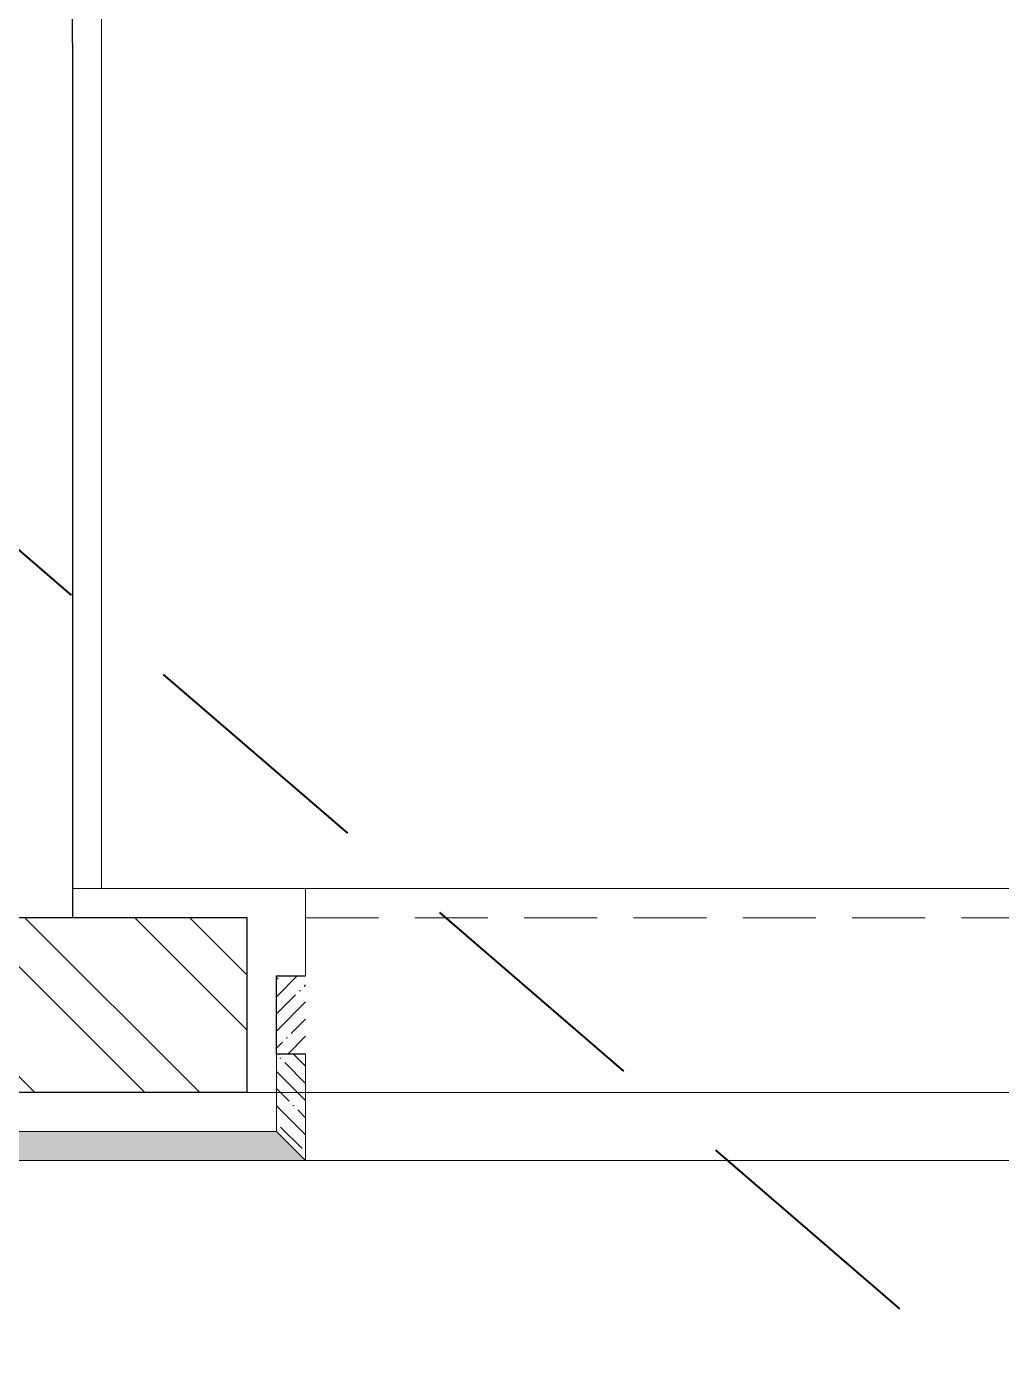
# Model space of a CAD drawing. Header units: inches. Extents: x -189347 to -188565, y -48525 to -47011.
# Drawn here: x -189206.88 to -189181.8, y -47430.26 to -47395.94 of the extents above; entities that cross this region are included whole.
import ezdxf

# ---------------------------------------------------------------- set-up
doc = ezdxf.new("R2010")
doc.units = ezdxf.units.IN
doc.header["$LTSCALE"] = 25
doc.header["$MEASUREMENT"] = 0
doc.linetypes.add('DASHED2', pattern=[0.375, 0.25, -0.125])
for name, color, linetype, lineweight in [('elevation', 6, 'Continuous', 9), ('hidden', 7, 'DASHED2', 5), ('PLASTER LINE', 1, 'Continuous', 5), ('PP--BEAM', 104, 'DASHED2', 40), ('PP-TOILET 4', 5, 'Continuous', 9), ('PP-WALL', 7, 'Continuous', 30), ('sechatch', 8, 'Continuous', 0), ('STONE', 7, 'Continuous', 9), ('TOILET ELE', 7, 'Continuous', 13)]:
    doc.layers.add(name, color=color, linetype=linetype, lineweight=lineweight)

msp = doc.modelspace()

# ---------------------------------------------------------------- hatches: boundary and pattern name
at = {"layer": 'sechatch', "ltscale": 30}
h = msp.add_hatch(dxfattribs=at)
h.set_pattern_fill('ANSI32', color=256, scale=8, angle=270)
h.set_pattern_definition([(315, (-6.613298926007701, -978.6723538307924), (2.121320343559643, 2.121320343559641), []), (315, (-6.613298926007701, -980.0865673907902), (2.121320343559643, 2.121320343559641), [])])
h.paths.add_polyline_path([(-189222.1991238232, -47423.36745093924), (-189201.1991238232, -47423.36745093924), (-189201.1991238232, -47418.86745093924), (-189222.1991238232, -47418.86745093924), (-189222.1991238232, -47414.11575265007), (-189231.1991238232, -47414.11575265007), (-189231.1991238232, -47625.86745093924), (-189222.1991238232, -47625.86745093924)])
h.paths.add_polyline_path([(-189207.1991238232, -47625.86745093924), (-189207.1991238232, -47634.86745093924), (-189098.3877686047, -47634.86745093924), (-189098.3877686047, -47630.86011238598), (-189097.7630628843, -47630.63273809864), (-189099.012474325, -47630.17798952385), (-189098.3877686047, -47629.95061523643), (-189098.3877686047, -47625.86745093924), (-189100.6991238232, -47625.86745093924), (-189100.6991238232, -47564.36745093927), (-189105.1991238232, -47564.36745093927), (-189105.1991238232, -47625.86745093924)])
h.paths.add_polyline_path([(-189100.6991238232, -47416.74431984749), (-189102.5247824189, -47416.74431984749), (-189102.7521567063, -47416.11961412713), (-189103.2069052811, -47417.36902556787), (-189103.4342795684, -47416.74431984749), (-189105.1991238232, -47416.74431984749), (-189105.1991238232, -47418.86745093924), (-189121.6991238233, -47418.86745093924), (-189121.6991238232, -47423.36745093924), (-189105.1991238233, -47423.36745093927), (-189105.1991238232, -47528.36745093927), (-189100.6991238232, -47528.36745093927), (-189100.6991238232, -47469.86745093924), (-189098.3877686047, -47469.86745093924), (-189098.3877686047, -47468.16716913748), (-189097.7630628843, -47467.93979485012), (-189099.012474325, -47467.48504627534), (-189098.3877686047, -47467.25767198793), (-189098.3877686047, -47465.36745093924), (-189100.6991238232, -47465.36745093924)])
at = {"layer": 'sechatch'}
h = msp.add_hatch(dxfattribs=at)
h.set_pattern_fill('ANSI35', color=256, scale=2.5, angle=180, style=0)
h.set_pattern_definition([(225, (-379650.0025432305, -94222.5965304129), (0.4419417382415921, -0.4419417382415923), []), (225, (-379650.4444849679, -94222.5965304129), (0.4419417382415921, -0.4419417382415923), [0.78125, -0.15625, 0, -0.15625])])
h.paths.add_polyline_path([(-189200.4491238232, -47422.36745093734), (-189199.6991238232, -47422.36745093734), (-189199.6991238232, -47420.36745093728), (-189200.4491238232, -47420.36745093728)])
h = msp.add_hatch(dxfattribs=at)
h.set_pattern_fill('ANSI35', color=256, scale=2.5, angle=270, style=0)
h.set_pattern_definition([(315, (-189110.076936372, -47424.80655171732), (0.4419417382415923, 0.4419417382415922), []), (315, (-189110.076936372, -47425.2484934548), (0.4419417382415923, 0.4419417382415922), [0.78125, -0.15625, 0, -0.15625])])
h.paths.add_polyline_path([(-189199.6991238232, -47422.36745093733), (-189200.4491238232, -47422.36745093734), (-189200.4491238232, -47424.36745093921), (-189199.6991238232, -47425.11745093921)])
h = msp.add_hatch(dxfattribs=at)
h.set_pattern_fill('ANSI35', color=256, scale=2.5, style=0)
h.set_pattern_definition([(45, (-6.613298926007701, -978.6723538307924), (-0.4419417382415922, 0.4419417382415923), []), (45, (-6.171357188519323, -978.6723538307924), (-0.4419417382415922, 0.4419417382415923), [0.78125, -0.15625, 0, -0.15625])])
h.paths.add_polyline_path([(-189106.1991238233, -47424.36745093927), (-189106.9491238233, -47424.36745093927), (-189106.9491238233, -47529.86745093916), (-189106.1991238233, -47529.11745093913)])
h.paths.add_polyline_path([(-189106.9491238233, -47424.36745093927), (-189122.4491238231, -47424.36745093925), (-189123.1991238232, -47425.11745093927), (-189106.9491238233, -47425.11745093927)])
h.paths.add_polyline_path([(-189200.4491238232, -47424.36745093924), (-189220.4491238232, -47424.36745093924), (-189220.4491238232, -47425.11745093924), (-189199.6991238232, -47425.11745093924)])
h.paths.add_polyline_path([(-189220.4491238232, -47424.36745093924), (-189221.1991238232, -47424.36745093924), (-189221.1991238229, -47573.11745093921), (-189220.4491238232, -47573.11745093921)])

# ---------------------------------------------------------------- linework, layer by layer
at = {"layer": 'elevation'}
msp.add_line((-189123.1991238231, -47418.11745093918), (-189199.6991238232, -47418.11745093918), dxfattribs=at)
at = {"layer": 'hidden', "ltscale": 0.3}
for p, q in [((-189199.6991238232, -47418.86745093918), (-189123.1991238231, -47418.86745093921)), ((-189121.6991238232, -47423.36745093927), (-189201.1991238232, -47423.36745093927))]:
    msp.add_line(p, q, dxfattribs=at)
at = {"layer": 'PLASTER LINE', "ltscale": 30}
for p, q in [((-189204.9491238233, -47396.36745093924), (-189204.9491238233, -47391.11745093924)), ((-189204.9491238233, -47418.11745093927), (-189204.9491238232, -47396.36745093924)), ((-189199.6991238232, -47418.11745093927), (-189205.6991238233, -47418.11745093927)), ((-189199.6991238232, -47420.36745093728), (-189199.6991238232, -47418.11745093921))]:
    msp.add_line(p, q, dxfattribs=at)
at = {"layer": 'PP--BEAM'}
msp.add_lwpolyline([(-189092.0954556794, -47508.49832297734), (-189222.1991238226, -47396.36745093888)], dxfattribs=at)
at = {"layer": 'PP-TOILET 4', "ltscale": 30}
msp.add_lwpolyline([(-189222.1991238232, -47423.36745093924), (-189105.1991238232, -47423.36745093924), (-189105.1991238232, -47625.86745093931), (-189222.1991238232, -47625.86745093931)], close=True, dxfattribs=at)
at = {"layer": 'PP-WALL'}
for p, q in [((-189205.6991238233, -47396.36745093924), (-189205.6991238233, -47391.86745093924)), ((-189201.1991238232, -47418.86745093924), (-189222.1991238232, -47418.86745093924)), ((-189201.1991238232, -47423.36745093927), (-189201.1991238232, -47418.86745093925)), ((-189201.1991238232, -47423.36745093924), (-189222.1991238232, -47423.36745093924))]:
    msp.add_line(p, q, dxfattribs=at)
at = {"layer": 'PP-WALL', "ltscale": 10}
msp.add_line((-189205.6991238232, -47396.36745093924), (-189205.6991238233, -47418.86745093924), dxfattribs=at)
at = {"layer": 'STONE', "color": 214, "lineweight": 30}
for p, q in [((-189200.4491238232, -47420.36745093728), (-189199.6991238232, -47420.36745093728)), ((-189200.4491238232, -47420.36745093728), (-189199.6991238232, -47420.36745093728)), ((-189200.4491238232, -47422.36745093734), (-189200.4491238232, -47420.36745093728)), ((-189200.4491238232, -47422.36745093734), (-189199.6991238232, -47422.36745093734))]:
    msp.add_line(p, q, dxfattribs=at)
at = {"layer": 'TOILET ELE', "ltscale": 30}
for p, q in [((-189200.4491238232, -47422.36745093734), (-189200.4491238232, -47424.36745093921)), ((-189199.6991238232, -47422.36745093734), (-189199.6991238232, -47425.11745093921)), ((-189221.1991238232, -47424.36745093924), (-189200.4491238232, -47424.36745093924)), ((-189200.4491238232, -47424.36745093921), (-189199.6991238232, -47425.11745093921)), ((-189220.4491238232, -47425.11745093924), (-189199.6991238231, -47425.11745093924)), ((-189123.1991238231, -47425.11745093921), (-189199.6991238232, -47425.11745093921))]:
    msp.add_line(p, q, dxfattribs=at)

doc.saveas('drawing.dxf')
